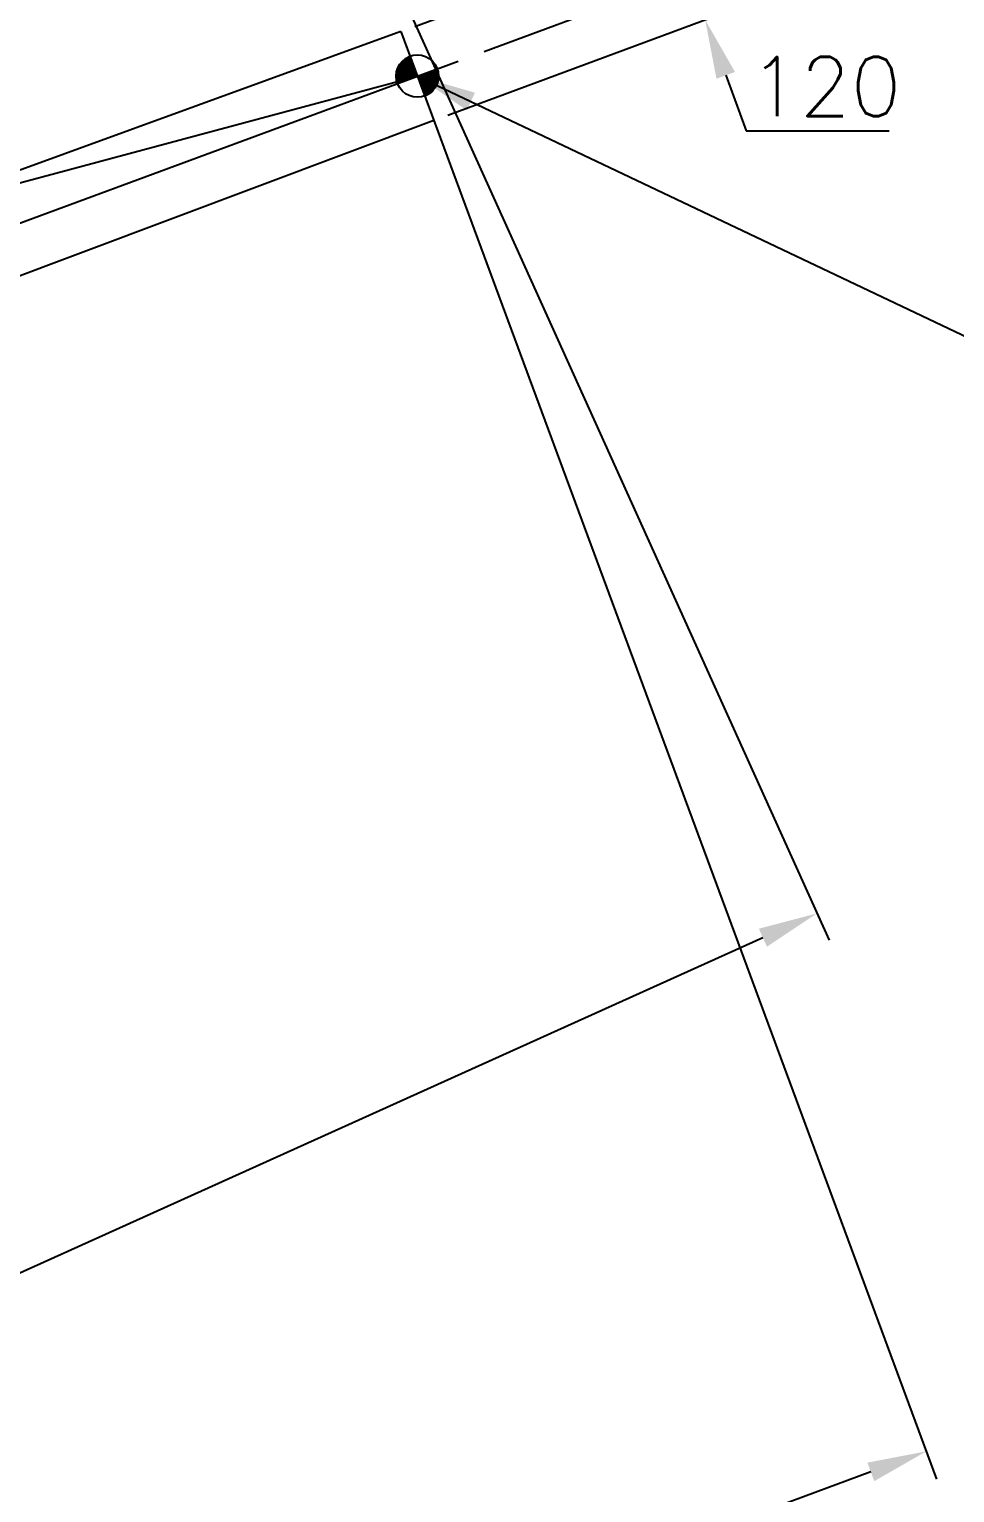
# Model space of a CAD drawing. Header units: millimetres. Extents: x -4562 to 17216, y -5211 to 6025.
# Drawn here: x 12601 to 13774, y 1718 to 3573 of the extents above; entities that cross this region are included whole.
import ezdxf
from ezdxf.lldxf.tags import DXFTag

# ---------------------------------------------------------------- set-up
doc = ezdxf.new("R2010")
doc.units = ezdxf.units.MM
for name, color, linetype in [('cl', 2, 'CENTER'), ('D', 6, 'HIDDEN'), ('pl', 6, 'PHANTOM'), ('도면층3', 3, 'Continuous')]:
    doc.layers.add(name, color=color, linetype=linetype)
doc.styles.add('s', font='romans.shx', dxfattribs={"width": 0.75, "oblique": 10, "bigfont": 'whgtxt.shx'})
doc.styles.get("Standard").update_dxf_attribs({"font": 'txt.shx', "bigfont": 'whgtxt.shx'})
tags = doc.linetypes.add('CENTER', pattern=[50.8, 31.75, -6.35, 6.35, -6.35]).pattern_tags.tags
tags[10:11] = [DXFTag(74, 4), DXFTag(75, 0), DXFTag(340, '0'), DXFTag(46, 1.0), DXFTag(50, 0.0), DXFTag(44, 0.0), DXFTag(45, 0.0)]
tags[8:9] = [DXFTag(74, 4), DXFTag(75, 0), DXFTag(340, '0'), DXFTag(46, 1.0), DXFTag(50, 0.0), DXFTag(44, 0.0), DXFTag(45, 0.0)]
tags[6:7] = [DXFTag(74, 4), DXFTag(75, 0), DXFTag(340, '0'), DXFTag(46, 1.0), DXFTag(50, 0.0), DXFTag(44, 0.0), DXFTag(45, 0.0)]
tags[4:5] = [DXFTag(74, 4), DXFTag(75, 0), DXFTag(340, '0'), DXFTag(46, 1.0), DXFTag(50, 0.0), DXFTag(44, 0.0), DXFTag(45, 0.0)]
tags = doc.linetypes.add('HIDDEN', pattern=[3, 2, -1]).pattern_tags.tags
tags[6:7] = [DXFTag(74, 4), DXFTag(75, 0), DXFTag(340, '0'), DXFTag(46, 1.0), DXFTag(50, 0.0), DXFTag(44, 0.0), DXFTag(45, 0.0)]
tags[4:5] = [DXFTag(74, 4), DXFTag(75, 0), DXFTag(340, '0'), DXFTag(46, 1.0), DXFTag(50, 0.0), DXFTag(44, 0.0), DXFTag(45, 0.0)]
tags = doc.linetypes.add('PHANTOM', pattern=[17.5, 10, -1.5, 1.5, -1.5, 1.5, -1.5]).pattern_tags.tags
tags[14:15] = [DXFTag(74, 4), DXFTag(75, 0), DXFTag(340, '0'), DXFTag(46, 1.0), DXFTag(50, 0.0), DXFTag(44, 0.0), DXFTag(45, 0.0)]
tags[12:13] = [DXFTag(74, 4), DXFTag(75, 0), DXFTag(340, '0'), DXFTag(46, 1.0), DXFTag(50, 0.0), DXFTag(44, 0.0), DXFTag(45, 0.0)]
tags[10:11] = [DXFTag(74, 4), DXFTag(75, 0), DXFTag(340, '0'), DXFTag(46, 1.0), DXFTag(50, 0.0), DXFTag(44, 0.0), DXFTag(45, 0.0)]
tags[8:9] = [DXFTag(74, 4), DXFTag(75, 0), DXFTag(340, '0'), DXFTag(46, 1.0), DXFTag(50, 0.0), DXFTag(44, 0.0), DXFTag(45, 0.0)]
tags[6:7] = [DXFTag(74, 4), DXFTag(75, 0), DXFTag(340, '0'), DXFTag(46, 1.0), DXFTag(50, 0.0), DXFTag(44, 0.0), DXFTag(45, 0.0)]
tags[4:5] = [DXFTag(74, 4), DXFTag(75, 0), DXFTag(340, '0'), DXFTag(46, 1.0), DXFTag(50, 0.0), DXFTag(44, 0.0), DXFTag(45, 0.0)]
doc.dimstyles.new('AM_ISO$2', dxfattribs={"dimtxt": 3, "dimasz": 2.5, "dimexe": 1, "dimexo": 1, "dimgap": 1, "dimtad": 1, "dimdsep": 46, "dimtxsty": 's', "dimcen": 0, "dimclrd": 4, "dimclre": 4, "dimclrt": 3, "dimazin": 2, "dimtp": 0.1, "dimtm": 0.1, "dimtfac": 0.71, "dimtmove": 0, "dimatfit": 3, "dimfxl": 1, "dimlwd": 25, "dimlwe": 25, "dimarcsym": 0})
doc.dimstyles.new('ISO-25', dxfattribs={"dimscale": 30, "dimtxt": 2.5, "dimasz": 2.5, "dimexe": 1.25, "dimexo": 0.625, "dimtad": 1, "dimtoh": 1, "dimrnd": 0.005, "dimtxsty": 'Standard', "dimcen": 0, "dimazin": 2, "dimtfac": 1, "dimtmove": 0, "dimatfit": 3, "dimfxl": 1, "dimarcsym": 0})

# ---------------------------------------------------------------- blocks, each defined once
blk = doc.blocks.new('*D144')
at = {"color": 0, "lineweight": -2}
for p, q in [((13389.9, 3768.2), (13363.8, 3838.5)), ((13089.7, 3576.9), (13451.1, 3710.9)), ((13416, 3697.8), (13457.7, 3585.3)), ((13131.4, 3464.4), (13492.8, 3598.3)), ((13483.7, 3515), (13509.8, 3444.7)), ((13509.8, 3444.7), (13691, 3444.7))]:
    blk.add_line(p, q, dxfattribs=at)
at = {"color": 0}
for points in [[(13401.6, 3772.5), (13378.2, 3763.8), (13416, 3697.8)], [(13495.4, 3519.3), (13472, 3510.6), (13457.7, 3585.3)]]:
    blk.add_solid(points, dxfattribs=at)
at = {"layer": 'Defpoints', "color": 0}
for p in [(13457.7, 3585.3), (13072.1, 3570.4), (13113.8, 3457.9)]:
    blk.add_point(p, dxfattribs=at)
at = {"color": 0, "insert": (13609.8, 3500.9), "char_height": 75, "attachment_point": 5}
blk.add_mtext('120', dxfattribs=at)
blk = doc.blocks.new('*D145')
at = {"color": 0, "lineweight": -2}
for p, q in [((12836, 4142.8), (13614.6, 2418.5)), ((13530.8, 2421.8), (4553.5, -1631.6)), ((3722, 27.7), (4500.6, -1696.7))]:
    blk.add_line(p, q, dxfattribs=at)
at = {"color": 0}
for points in [[(13525.7, 2433.2), (13536, 2410.4), (13599.2, 2452.6)], [(4548.3, -1620.2), (4558.6, -1643), (4485.1, -1662.5)]]:
    blk.add_solid(points, dxfattribs=at)
at = {"layer": 'Defpoints', "color": 0}
for p in [(12828.3, 4159.9), (3714.3, 44.7), (4485.1, -1662.5)]:
    blk.add_point(p, dxfattribs=at)
at = {"color": 0, "insert": (9019, 446.3), "char_height": 75, "attachment_point": 5, "rotation": 24.3}
blk.add_mtext('10000', dxfattribs=at)
blk = doc.blocks.new('*D146')
at = {"color": 0, "lineweight": -2}
for p, q in [((13099.5, 3496.5), (13750.9, 1735.5)), ((13667.5, 1744.7), (4429.5, -1672.6)), ((3720.8, 27.2), (4372.2, -1733.8))]:
    blk.add_line(p, q, dxfattribs=at)
at = {"color": 0}
for points in [[(13663.2, 1756.4), (13671.9, 1732.9), (13737.9, 1770.7)], [(4425.2, -1660.9), (4433.8, -1684.3), (4359.2, -1698.6)]]:
    blk.add_solid(points, dxfattribs=at)
at = {"layer": 'Defpoints', "color": 0}
for p in [(13093, 3514), (3714.3, 44.7), (4359.2, -1698.6)]:
    blk.add_point(p, dxfattribs=at)
at = {"color": 0, "insert": (9026.8, 94.7), "char_height": 75, "attachment_point": 5, "rotation": 20.3}
blk.add_mtext('9999,83', dxfattribs=at)
blk = doc.blocks.new('*D153')
at = {"layer": 'D', "color": 4, "lineweight": 25}
blk.add_line((13177.5, 3545.3), (13817.5, 3782), dxfattribs=at)
blk.add_arc((3714.3, 44.7), 10737.3, 20.76691, 23.83309, dxfattribs=at)
at = {"layer": 'D', "color": 4}
for points in [[(13522.7, 4377.5), (13549.3, 4389.4), (13500.3, 4463.3)], [(13767.7, 3857), (13740.3, 3846.7), (13784.7, 3769.9)]]:
    blk.add_solid(points, dxfattribs=at)
at = {"layer": 'Defpoints', "color": 0}
for p in [(14488.2, 4909.4), (13695.3, 4003.2), (13144.6, 3533.1), (603, -1106.1), (-1447.7, -2286)]:
    blk.add_point(p, dxfattribs=at)
at = {"layer": 'D', "color": 3, "insert": (13729.5, 4152.3), "char_height": 105, "attachment_point": 5, "rotation": 292.3, "style": 's'}
blk.add_mtext('4°', dxfattribs=at)
blk = doc.blocks.new('*D154')
at = {"layer": 'D', "color": 4, "lineweight": 25}
blk.add_line((12598, 4828.1), (13199.3, 5151.9), dxfattribs=at)
blk.add_arc((3714.3, 44.7), 10737.5, 24.7669, 27.8331, dxfattribs=at)
at = {"layer": 'D', "color": 4}
for points in [[(13196.7, 5051.2), (13222.5, 5064.9), (13168.4, 5135.3)], [(13477.5, 4549.1), (13450.9, 4536.9), (13500.5, 4463.4)]]:
    blk.add_solid(points, dxfattribs=at)
at = {"layer": 'Defpoints', "color": 0}
for p in [(14488.2, 4909.4), (12567.2, 4811.5), (13395, 4689.9), (-1447.7, -2286), (-1128.2, -2562.7)]:
    blk.add_point(p, dxfattribs=at)
at = {"layer": 'D', "color": 3, "insert": (13418.8, 4841), "char_height": 105, "attachment_point": 5, "rotation": 296.3, "style": 's'}
blk.add_mtext('4°', dxfattribs=at)

msp = doc.modelspace()

# ---------------------------------------------------------------- linework, layer by layer
for p, q in [((13068.386, 3524.869), (13092.35, 3515.814)), ((13068.437, 3524.983), (13092.292, 3515.969)), ((13068.488, 3525.097), (13092.235, 3516.124)), ((13068.54, 3525.212), (13092.177, 3516.28)), ((13068.592, 3525.325), (13092.12, 3516.435)), ((13068.645, 3525.439), (13092.062, 3516.59)), ((13068.698, 3525.552), (13092.005, 3516.746)), ((13068.752, 3525.666), (13091.947, 3516.901)), ((13068.807, 3525.779), (13091.89, 3517.056)), ((13068.862, 3525.892), (13091.832, 3517.212)), ((13068.917, 3526.004), (13091.775, 3517.367)), ((13068.973, 3526.117), (13091.717, 3517.522)), ((13069.03, 3526.229), (13091.66, 3517.678)), ((13069.087, 3526.341), (13091.603, 3517.833)), ((13069.145, 3526.453), (13091.545, 3517.988)), ((13069.204, 3526.564), (13091.488, 3518.144)), ((13069.263, 3526.676), (13091.43, 3518.299)), ((13069.322, 3526.787), (13091.373, 3518.454)), ((13069.382, 3526.898), (13091.315, 3518.61)), ((13069.443, 3527.008), (13091.258, 3518.765)), ((13069.504, 3527.119), (13091.2, 3518.92)), ((13069.566, 3527.229), (13091.143, 3519.076)), ((13069.628, 3527.339), (13091.085, 3519.231)), ((13069.691, 3527.449), (13091.028, 3519.386)), ((13069.754, 3527.559), (13090.97, 3519.542)), ((13069.818, 3527.668), (13090.913, 3519.697)), ((13069.883, 3527.777), (13090.856, 3519.852)), ((13069.948, 3527.887), (13090.798, 3520.008)), ((13070.013, 3527.995), (13090.741, 3520.163)), ((13070.08, 3528.104), (13090.683, 3520.318)), ((13070.146, 3528.212), (13090.626, 3520.474)), ((13070.214, 3528.32), (13090.568, 3520.629)), ((13070.282, 3528.428), (13090.511, 3520.784)), ((13070.35, 3528.536), (13090.453, 3520.94)), ((13070.42, 3528.644), (13090.396, 3521.095)), ((13070.489, 3528.751), (13090.338, 3521.25)), ((13070.56, 3528.858), (13090.281, 3521.406)), ((13070.63, 3528.965), (13090.223, 3521.561)), ((13070.702, 3529.071), (13090.166, 3521.717)), ((13070.774, 3529.178), (13090.109, 3521.872)), ((13070.847, 3529.284), (13090.051, 3522.027)), ((13070.92, 3529.39), (13089.994, 3522.183)), ((13070.994, 3529.496), (13089.936, 3522.338)), ((13071.068, 3529.601), (13089.879, 3522.493)), ((13071.143, 3529.706), (13089.821, 3522.649)), ((13071.219, 3529.811), (13089.764, 3522.804)), ((13071.295, 3529.916), (13089.706, 3522.959)), ((13071.372, 3530.021), (13089.649, 3523.115)), ((13071.449, 3530.125), (13089.591, 3523.27)), ((13071.528, 3530.229), (13089.534, 3523.425)), ((13071.606, 3530.333), (13089.476, 3523.581)), ((13071.686, 3530.437), (13089.419, 3523.736)), ((13071.766, 3530.54), (13089.362, 3523.891)), ((13071.846, 3530.643), (13089.304, 3524.047)), ((13071.927, 3530.746), (13089.247, 3524.202)), ((13072.009, 3530.849), (13089.189, 3524.357)), ((13072.092, 3530.952), (13089.132, 3524.513)), ((13072.175, 3531.054), (13089.074, 3524.668)), ((13072.258, 3531.156), (13089.017, 3524.823)), ((13072.343, 3531.258), (13088.959, 3524.979)), ((13072.428, 3531.359), (13088.902, 3525.134)), ((13072.513, 3531.46), (13088.844, 3525.289)), ((13072.6, 3531.561), (13088.787, 3525.445)), ((13072.687, 3531.662), (13088.729, 3525.6)), ((13072.774, 3531.763), (13088.672, 3525.755)), ((13072.862, 3531.863), (13088.615, 3525.911)), ((13072.951, 3531.963), (13088.557, 3526.066)), ((13073.041, 3532.063), (13088.5, 3526.221)), ((13073.131, 3532.162), (13088.442, 3526.377)), ((13073.222, 3532.261), (13088.385, 3526.532)), ((13073.314, 3532.36), (13088.327, 3526.687)), ((13073.406, 3532.459), (13088.27, 3526.843)), ((13073.499, 3532.558), (13088.212, 3526.998)), ((13073.593, 3532.656), (13088.155, 3527.153)), ((13073.687, 3532.754), (13088.097, 3527.309)), ((13073.782, 3532.852), (13088.04, 3527.464)), ((13073.878, 3532.949), (13087.982, 3527.619)), ((13073.975, 3533.046), (13087.925, 3527.775)), ((13074.072, 3533.143), (13087.868, 3527.93)), ((13074.17, 3533.24), (13087.81, 3528.085)), ((13074.269, 3533.336), (13087.753, 3528.241)), ((13074.368, 3533.432), (13087.695, 3528.396)), ((13074.468, 3533.528), (13087.638, 3528.551)), ((13074.569, 3533.623), (13087.58, 3528.707)), ((13074.671, 3533.718), (13087.523, 3528.862)), ((13074.773, 3533.813), (13087.465, 3529.017)), ((13074.876, 3533.908), (13087.408, 3529.173)), ((13074.98, 3534.002), (13087.35, 3529.328)), ((13075.085, 3534.096), (13087.293, 3529.483)), ((13075.191, 3534.19), (13087.235, 3529.639)), ((13075.297, 3534.284), (13087.178, 3529.794)), ((13075.404, 3534.377), (13087.121, 3529.95)), ((13075.512, 3534.47), (13087.063, 3530.105)), ((13075.62, 3534.562), (13087.006, 3530.26)), ((13075.73, 3534.655), (13086.948, 3530.416)), ((13075.84, 3534.746), (13086.891, 3530.571)), ((13075.951, 3534.838), (13086.833, 3530.726)), ((13076.063, 3534.929), (13086.776, 3530.882)), ((13076.176, 3535.02), (13086.718, 3531.037)), ((13076.29, 3535.111), (13086.661, 3531.192)), ((13076.404, 3535.201), (13086.603, 3531.348)), ((13076.52, 3535.291), (13086.546, 3531.503)), ((13076.636, 3535.381), (13086.488, 3531.658)), ((13076.753, 3535.471), (13086.431, 3531.814)), ((13076.871, 3535.56), (13086.374, 3531.969)), ((13076.99, 3535.648), (13086.316, 3532.124)), ((13077.11, 3535.737), (13086.259, 3532.28)), ((13077.231, 3535.825), (13086.201, 3532.435)), ((13077.353, 3535.912), (13086.144, 3532.59)), ((13077.475, 3535.999), (13086.086, 3532.746)), ((13077.599, 3536.086), (13086.029, 3532.901)), ((13077.723, 3536.173), (13085.971, 3533.056)), ((13077.849, 3536.259), (13085.914, 3533.212)), ((13077.976, 3536.345), (13085.856, 3533.367)), ((13078.103, 3536.43), (13085.799, 3533.522)), ((13078.232, 3536.515), (13085.741, 3533.678)), ((13078.361, 3536.6), (13085.684, 3533.833)), ((13078.492, 3536.684), (13085.627, 3533.988)), ((13078.624, 3536.768), (13085.569, 3534.144)), ((13078.756, 3536.852), (13085.512, 3534.299)), ((13078.89, 3536.935), (13085.454, 3534.454)), ((13079.025, 3537.017), (13085.397, 3534.61)), ((13079.161, 3537.1), (13085.339, 3534.765)), ((13079.298, 3537.181), (13085.282, 3534.92)), ((13079.437, 3537.263), (13085.224, 3535.076)), ((13079.576, 3537.344), (13085.167, 3535.231)), ((13079.717, 3537.424), (13085.109, 3535.386)), ((13079.858, 3537.504), (13085.052, 3535.542)), ((13080.002, 3537.584), (13084.994, 3535.697)), ((13080.146, 3537.663), (13084.937, 3535.852)), ((13080.291, 3537.741), (13084.88, 3536.008)), ((13080.438, 3537.82), (13084.822, 3536.163)), ((13080.586, 3537.897), (13084.765, 3536.318)), ((13080.736, 3537.975), (13084.707, 3536.474)), ((13080.886, 3538.051), (13084.65, 3536.629)), ((13081.038, 3538.127), (13084.592, 3536.784)), ((13081.192, 3538.203), (13084.535, 3536.94)), ((13081.347, 3538.278), (13084.477, 3537.095)), ((13081.503, 3538.353), (13084.42, 3537.25)), ((13081.661, 3538.427), (13084.362, 3537.406)), ((13081.82, 3538.5), (13084.305, 3537.561)), ((13081.981, 3538.573), (13084.247, 3537.716)), ((13082.143, 3538.645), (13084.19, 3537.872)), ((13082.307, 3538.717), (13084.133, 3538.027)), ((13082.472, 3538.788), (13084.075, 3538.182)), ((13082.64, 3538.859), (13084.018, 3538.338)), ((13082.808, 3538.928), (13083.96, 3538.493)), ((13082.979, 3538.998), (13083.903, 3538.649)), ((13083.151, 3539.066), (13083.845, 3538.804)), ((13083.325, 3539.134), (13083.788, 3538.959)), ((13083.501, 3539.201), (13083.73, 3539.115)), ((13066.11, 3514.103), (13079.497, 3509.045)), ((13066.11, 3513.969), (13079.318, 3508.979)), ((13066.111, 3514.236), (13079.676, 3509.111)), ((13066.111, 3513.836), (13079.139, 3508.913)), ((13066.112, 3514.37), (13079.854, 3509.177)), ((13066.113, 3513.701), (13078.961, 3508.846)), ((13066.114, 3514.502), (13080.033, 3509.243)), ((13066.115, 3513.567), (13078.782, 3508.78)), ((13066.117, 3514.635), (13080.212, 3509.309)), ((13066.117, 3513.432), (13078.603, 3508.714)), ((13066.12, 3514.768), (13080.39, 3509.375)), ((13066.121, 3513.297), (13078.425, 3508.648)), ((13066.124, 3514.9), (13080.569, 3509.441)), ((13066.125, 3513.162), (13078.246, 3508.582)), ((13066.129, 3515.032), (13080.748, 3509.507)), ((13066.13, 3513.027), (13078.067, 3508.516)), ((13066.134, 3515.163), (13080.926, 3509.574)), ((13066.135, 3512.891), (13077.889, 3508.45)), ((13066.14, 3515.295), (13081.105, 3509.64)), ((13066.141, 3512.755), (13077.71, 3508.384)), ((13066.146, 3515.426), (13081.284, 3509.706)), ((13066.148, 3512.619), (13077.531, 3508.318)), ((13066.153, 3515.557), (13081.463, 3509.772)), ((13066.156, 3512.482), (13077.353, 3508.252)), ((13066.161, 3515.688), (13081.641, 3509.838)), ((13066.164, 3512.346), (13077.174, 3508.185)), ((13066.169, 3515.818), (13081.82, 3509.904)), ((13066.173, 3512.209), (13076.995, 3508.119)), ((13066.178, 3515.948), (13081.999, 3509.97)), ((13066.183, 3512.071), (13076.816, 3508.053)), ((13066.188, 3516.078), (13082.177, 3510.036)), ((13066.193, 3511.934), (13076.638, 3507.987)), ((13066.198, 3516.208), (13082.356, 3510.102)), ((13066.204, 3511.796), (13076.459, 3507.921)), ((13066.209, 3516.338), (13082.535, 3510.168)), ((13066.216, 3511.658), (13076.28, 3507.855)), ((13066.22, 3516.467), (13082.713, 3510.235)), ((13066.229, 3511.519), (13076.102, 3507.789)), ((13066.232, 3516.596), (13082.892, 3510.301)), ((13066.242, 3511.381), (13075.923, 3507.723)), ((13066.245, 3516.725), (13083.071, 3510.367)), ((13066.256, 3511.242), (13075.744, 3507.657)), ((13066.258, 3516.854), (13083.25, 3510.433)), ((13066.271, 3511.102), (13075.566, 3507.591)), ((13066.272, 3516.982), (13083.428, 3510.499)), ((13066.286, 3517.11), (13083.607, 3510.565)), ((13066.287, 3510.963), (13075.387, 3507.524)), ((13066.301, 3517.238), (13083.786, 3510.631)), ((13066.304, 3510.823), (13075.208, 3507.458)), ((13066.317, 3517.366), (13083.964, 3510.697)), ((13066.321, 3510.683), (13075.029, 3507.392)), ((13066.333, 3517.493), (13084.143, 3510.763)), ((13066.339, 3510.542), (13074.851, 3507.326)), ((13066.35, 3517.621), (13084.322, 3510.83)), ((13066.358, 3510.402), (13074.672, 3507.26)), ((13066.367, 3517.748), (13084.5, 3510.896)), ((13066.377, 3510.261), (13074.493, 3507.194)), ((13066.385, 3517.875), (13084.679, 3510.962)), ((13066.398, 3510.119), (13074.315, 3507.128)), ((13066.403, 3518.001), (13084.858, 3511.028)), ((13066.419, 3509.978), (13074.136, 3507.062)), ((13066.423, 3518.128), (13085.037, 3511.094)), ((13066.441, 3509.836), (13073.957, 3506.996)), ((13066.442, 3518.254), (13085.215, 3511.16)), ((13066.463, 3518.38), (13085.394, 3511.226)), ((13066.464, 3509.693), (13073.779, 3506.929)), ((13066.483, 3518.505), (13085.573, 3511.292)), ((13066.488, 3509.551), (13073.6, 3506.863)), ((13066.505, 3518.631), (13085.751, 3511.358)), ((13066.513, 3509.408), (13073.421, 3506.797)), ((13066.527, 3518.756), (13085.93, 3511.424)), ((13066.538, 3509.265), (13073.242, 3506.731)), ((13066.549, 3518.881), (13086.109, 3511.491)), ((13066.564, 3509.121), (13073.064, 3506.665)), ((13066.573, 3519.006), (13086.287, 3511.557)), ((13066.592, 3508.977), (13072.885, 3506.599)), ((13066.596, 3519.131), (13086.466, 3511.623)), ((13066.62, 3508.833), (13072.706, 3506.533)), ((13066.621, 3519.255), (13086.645, 3511.689)), ((13066.645, 3519.38), (13086.823, 3511.755)), ((13066.649, 3508.688), (13072.528, 3506.467)), ((13066.671, 3519.504), (13087.002, 3511.821)), ((13066.678, 3508.543), (13072.349, 3506.401)), ((13066.697, 3519.627), (13087.181, 3511.887)), ((13066.709, 3508.398), (13072.17, 3506.335)), ((13066.723, 3519.751), (13087.36, 3511.953)), ((13066.741, 3508.253), (13071.992, 3506.268)), ((13066.75, 3519.874), (13087.538, 3512.019)), ((13066.773, 3508.107), (13071.813, 3506.202)), ((13066.778, 3519.998), (13087.717, 3512.085)), ((13066.806, 3520.121), (13087.896, 3512.152)), ((13066.807, 3507.96), (13071.634, 3506.136)), ((13066.835, 3520.243), (13088.074, 3512.218)), ((13066.841, 3507.814), (13071.455, 3506.07)), ((13066.865, 3520.366), (13088.253, 3512.284)), ((13066.877, 3507.667), (13071.277, 3506.004)), ((13066.894, 3520.488), (13088.432, 3512.35)), ((13066.913, 3507.519), (13071.098, 3505.938)), ((13066.925, 3520.61), (13088.61, 3512.416)), ((13066.951, 3507.372), (13070.919, 3505.872)), ((13066.956, 3520.732), (13088.789, 3512.482)), ((13066.987, 3520.854), (13088.968, 3512.548)), ((13066.989, 3507.223), (13070.741, 3505.806)), ((13067.02, 3520.975), (13089.147, 3512.614)), ((13067.028, 3507.075), (13070.562, 3505.74)), ((13067.052, 3521.097), (13089.325, 3512.68)), ((13067.069, 3506.926), (13070.383, 3505.674)), ((13067.085, 3521.218), (13089.504, 3512.746)), ((13067.11, 3506.777), (13070.205, 3505.607)), ((13067.119, 3521.339), (13089.683, 3512.813)), ((13067.153, 3506.627), (13070.026, 3505.541)), ((13067.154, 3521.459), (13089.861, 3512.879)), ((13067.188, 3521.58), (13090.04, 3512.945)), ((13067.196, 3506.477), (13069.847, 3505.475)), ((13067.224, 3521.7), (13090.219, 3513.011)), ((13067.241, 3506.327), (13069.669, 3505.409)), ((13067.26, 3521.82), (13090.397, 3513.077)), ((13067.296, 3521.94), (13090.576, 3513.143)), ((13067.333, 3522.059), (13090.755, 3513.209)), ((13067.371, 3522.179), (13090.934, 3513.275)), ((13067.409, 3522.298), (13091.112, 3513.341)), ((13067.448, 3522.417), (13091.291, 3513.407)), ((13067.487, 3522.536), (13091.47, 3513.474)), ((13067.527, 3522.654), (13091.648, 3513.54)), ((13067.567, 3522.773), (13091.827, 3513.606)), ((13067.608, 3522.891), (13092.006, 3513.672)), ((13067.649, 3523.009), (13092.184, 3513.738)), ((13067.691, 3523.127), (13092.363, 3513.804)), ((13067.734, 3523.244), (13092.542, 3513.87)), ((13067.777, 3523.362), (13092.72, 3513.936)), ((13067.82, 3523.479), (13092.899, 3514.002)), ((13067.865, 3523.596), (13092.982, 3514.105)), ((13067.909, 3523.713), (13092.924, 3514.26)), ((13067.955, 3523.829), (13092.867, 3514.416)), ((13068, 3523.945), (13092.809, 3514.571)), ((13068.047, 3524.062), (13092.752, 3514.726)), ((13068.093, 3524.177), (13092.694, 3514.882)), ((13068.141, 3524.293), (13092.637, 3515.037)), ((13068.189, 3524.409), (13092.579, 3515.192)), ((13068.237, 3524.524), (13092.522, 3515.348)), ((13068.286, 3524.639), (13092.464, 3515.503)), ((13068.336, 3524.754), (13092.407, 3515.658)), ((13093.039, 3513.95), (13118.137, 3504.466)), ((13093.078, 3514.069), (13118.182, 3504.583)), ((13093.097, 3513.794), (13118.093, 3504.349)), ((13093.154, 3513.639), (13118.047, 3504.233)), ((13093.212, 3513.484), (13118.001, 3504.116)), ((13093.257, 3514.135), (13118.225, 3504.7)), ((13093.269, 3513.328), (13117.955, 3504)), ((13093.326, 3513.173), (13117.908, 3503.884)), ((13093.384, 3513.018), (13117.86, 3503.769)), ((13093.435, 3514.201), (13118.268, 3504.817)), ((13093.441, 3512.862), (13117.812, 3503.653)), ((13093.499, 3512.707), (13117.764, 3503.538)), ((13093.556, 3512.551), (13117.715, 3503.423)), ((13093.614, 3514.267), (13118.311, 3504.935)), ((13093.614, 3512.396), (13117.665, 3503.308)), ((13093.671, 3512.241), (13117.615, 3503.193)), ((13093.729, 3512.085), (13117.564, 3503.079)), ((13093.786, 3511.93), (13117.513, 3502.965)), ((13093.793, 3514.333), (13118.353, 3505.052)), ((13093.844, 3511.775), (13117.461, 3502.851)), ((13093.901, 3511.619), (13117.408, 3502.737)), ((13093.959, 3511.464), (13117.356, 3502.623)), ((13093.971, 3514.399), (13118.395, 3505.17)), ((13094.016, 3511.309), (13117.302, 3502.51)), ((13094.073, 3511.153), (13117.248, 3502.397)), ((13094.131, 3510.998), (13117.193, 3502.284)), ((13094.15, 3514.465), (13118.436, 3505.288)), ((13094.188, 3510.843), (13117.138, 3502.171)), ((13094.246, 3510.687), (13117.083, 3502.058)), ((13094.303, 3510.532), (13117.026, 3501.946)), ((13094.329, 3514.531), (13118.476, 3505.407)), ((13094.361, 3510.377), (13116.969, 3501.834)), ((13094.418, 3510.221), (13116.912, 3501.722)), ((13094.476, 3510.066), (13116.854, 3501.61)), ((13094.507, 3514.597), (13118.516, 3505.525)), ((13094.533, 3509.911), (13116.796, 3501.498)), ((13094.591, 3509.755), (13116.737, 3501.387)), ((13094.648, 3509.6), (13116.677, 3501.276)), ((13094.686, 3514.663), (13118.555, 3505.644)), ((13094.706, 3509.445), (13116.617, 3501.165)), ((13094.763, 3509.289), (13116.556, 3501.054)), ((13094.82, 3509.134), (13116.495, 3500.944)), ((13094.865, 3514.73), (13118.594, 3505.763)), ((13094.878, 3508.979), (13116.433, 3500.834)), ((13094.935, 3508.823), (13116.371, 3500.724)), ((13094.993, 3508.668), (13116.308, 3500.614)), ((13095.044, 3514.796), (13118.632, 3505.882)), ((13095.05, 3508.513), (13116.244, 3500.504)), ((13095.108, 3508.357), (13116.18, 3500.395)), ((13095.165, 3508.202), (13116.116, 3500.286)), ((13095.222, 3514.862), (13118.67, 3506.002)), ((13095.223, 3508.047), (13116.05, 3500.177)), ((13095.28, 3507.891), (13115.985, 3500.068)), ((13095.338, 3507.736), (13115.918, 3499.959)), ((13095.395, 3507.581), (13115.851, 3499.851)), ((13095.401, 3514.928), (13118.707, 3506.121)), ((13095.453, 3507.425), (13115.784, 3499.743)), ((13095.51, 3507.27), (13115.716, 3499.635)), ((13095.567, 3507.115), (13115.647, 3499.527)), ((13095.58, 3514.994), (13118.744, 3506.241)), ((13095.625, 3506.959), (13115.578, 3499.42)), ((13095.682, 3506.804), (13115.508, 3499.312)), ((13095.74, 3506.649), (13115.438, 3499.205)), ((13095.758, 3515.06), (13118.78, 3506.361)), ((13095.797, 3506.493), (13115.367, 3499.099)), ((13095.855, 3506.338), (13115.295, 3498.992)), ((13095.937, 3515.126), (13118.815, 3506.481)), ((13096.116, 3515.192), (13118.85, 3506.602)), ((13096.294, 3515.258), (13118.885, 3506.722)), ((13096.473, 3515.324), (13118.919, 3506.843)), ((13096.652, 3515.391), (13118.952, 3506.964)), ((13096.831, 3515.457), (13118.985, 3507.085)), ((13097.009, 3515.523), (13119.017, 3507.207)), ((13097.188, 3515.589), (13119.048, 3507.328)), ((13097.367, 3515.655), (13119.08, 3507.45)), ((13097.545, 3515.721), (13119.11, 3507.572)), ((13097.724, 3515.787), (13119.14, 3507.695)), ((13097.903, 3515.853), (13119.17, 3507.817)), ((13098.081, 3515.919), (13119.198, 3507.94)), ((13098.26, 3515.985), (13119.227, 3508.063)), ((13098.439, 3516.052), (13119.255, 3508.186)), ((13098.618, 3516.118), (13119.282, 3508.309)), ((13098.796, 3516.184), (13119.308, 3508.433)), ((13098.975, 3516.25), (13119.335, 3508.557)), ((13099.154, 3516.316), (13119.36, 3508.681)), ((13099.332, 3516.382), (13119.385, 3508.805)), ((13099.511, 3516.448), (13119.409, 3508.929)), ((13099.69, 3516.514), (13119.433, 3509.054)), ((13099.868, 3516.58), (13119.456, 3509.179)), ((13100.047, 3516.647), (13119.479, 3509.304)), ((13100.226, 3516.713), (13119.501, 3509.429)), ((13100.404, 3516.779), (13119.523, 3509.554)), ((13100.583, 3516.845), (13119.544, 3509.68)), ((13100.762, 3516.911), (13119.564, 3509.806)), ((13100.941, 3516.977), (13119.584, 3509.932)), ((13101.119, 3517.043), (13119.603, 3510.059)), ((13101.298, 3517.109), (13119.622, 3510.185)), ((13101.477, 3517.175), (13119.64, 3510.312)), ((13101.655, 3517.241), (13119.657, 3510.439)), ((13101.834, 3517.308), (13119.674, 3510.566)), ((13102.013, 3517.374), (13119.691, 3510.694)), ((13102.191, 3517.44), (13119.706, 3510.821)), ((13102.37, 3517.506), (13119.721, 3510.949)), ((13102.549, 3517.572), (13119.736, 3511.077)), ((13102.728, 3517.638), (13119.75, 3511.206)), ((13102.906, 3517.704), (13119.763, 3511.334)), ((13103.085, 3517.77), (13119.776, 3511.463)), ((13103.264, 3517.836), (13119.788, 3511.592)), ((13103.442, 3517.902), (13119.8, 3511.722)), ((13103.621, 3517.969), (13119.81, 3511.851)), ((13103.8, 3518.035), (13119.821, 3511.981)), ((13103.978, 3518.101), (13119.83, 3512.111)), ((13104.157, 3518.167), (13119.839, 3512.241)), ((13104.336, 3518.233), (13119.848, 3512.371)), ((13104.515, 3518.299), (13119.856, 3512.502)), ((13104.693, 3518.365), (13119.863, 3512.633)), ((13104.872, 3518.431), (13119.869, 3512.764)), ((13105.051, 3518.497), (13119.875, 3512.896)), ((13105.229, 3518.563), (13119.881, 3513.027)), ((13105.408, 3518.63), (13119.885, 3513.159)), ((13105.587, 3518.696), (13119.889, 3513.291)), ((13105.765, 3518.762), (13119.893, 3513.424)), ((13105.944, 3518.828), (13119.895, 3513.556)), ((13106.123, 3518.894), (13119.897, 3513.689)), ((13106.302, 3518.96), (13119.899, 3513.822)), ((13106.48, 3519.026), (13119.9, 3513.955)), ((13106.659, 3519.092), (13119.9, 3514.089)), ((13106.838, 3519.158), (13119.899, 3514.223)), ((13107.016, 3519.224), (13119.898, 3514.357)), ((13107.195, 3519.291), (13119.896, 3514.491)), ((13107.374, 3519.357), (13119.893, 3514.626)), ((13107.552, 3519.423), (13119.89, 3514.761)), ((13107.731, 3519.489), (13119.886, 3514.896)), ((13107.91, 3519.555), (13119.882, 3515.031)), ((13108.088, 3519.621), (13119.876, 3515.167)), ((13108.267, 3519.687), (13119.87, 3515.303)), ((13108.446, 3519.753), (13119.863, 3515.439)), ((13108.625, 3519.819), (13119.856, 3515.575)), ((13108.803, 3519.886), (13119.848, 3515.712)), ((13108.982, 3519.952), (13119.839, 3515.849)), ((13109.161, 3520.018), (13119.829, 3515.986)), ((13109.339, 3520.084), (13119.819, 3516.124)), ((13109.518, 3520.15), (13119.808, 3516.262)), ((13109.697, 3520.216), (13119.796, 3516.4)), ((13109.875, 3520.282), (13119.784, 3516.538)), ((13110.054, 3520.348), (13119.77, 3516.677)), ((13110.233, 3520.414), (13119.756, 3516.816)), ((13110.412, 3520.48), (13119.742, 3516.955)), ((13110.59, 3520.547), (13119.726, 3517.094)), ((13110.769, 3520.613), (13119.71, 3517.234)), ((13110.948, 3520.679), (13119.692, 3517.374)), ((13111.126, 3520.745), (13119.675, 3517.515)), ((13111.305, 3520.811), (13119.656, 3517.655)), ((13111.484, 3520.877), (13119.636, 3517.796)), ((13111.662, 3520.943), (13119.616, 3517.938)), ((13111.841, 3521.009), (13119.595, 3518.079)), ((13112.02, 3521.075), (13119.573, 3518.221)), ((13112.199, 3521.141), (13119.55, 3518.363)), ((13112.377, 3521.208), (13119.527, 3518.506)), ((13112.556, 3521.274), (13119.502, 3518.649)), ((13112.735, 3521.34), (13119.477, 3518.792)), ((13112.913, 3521.406), (13119.451, 3518.936)), ((13113.092, 3521.472), (13119.424, 3519.079)), ((13113.271, 3521.538), (13119.396, 3519.224)), ((13113.449, 3521.604), (13119.367, 3519.368)), ((13113.628, 3521.67), (13119.337, 3519.513)), ((13113.807, 3521.736), (13119.307, 3519.658)), ((13113.986, 3521.802), (13119.275, 3519.804)), ((13114.164, 3521.869), (13119.243, 3519.95)), ((13114.343, 3521.935), (13119.21, 3520.096)), ((13114.522, 3522.001), (13119.175, 3520.242)), ((13114.7, 3522.067), (13119.14, 3520.389)), ((13114.879, 3522.133), (13119.104, 3520.537)), ((13115.058, 3522.199), (13119.067, 3520.684)), ((13115.236, 3522.265), (13119.028, 3520.832)), ((13115.415, 3522.331), (13118.989, 3520.981)), ((13115.594, 3522.397), (13118.949, 3521.13)), ((13115.772, 3522.464), (13118.908, 3521.279)), ((13115.951, 3522.53), (13118.865, 3521.428)), ((13116.13, 3522.596), (13118.822, 3521.578)), ((13116.309, 3522.662), (13118.778, 3521.729)), ((13116.487, 3522.728), (13118.732, 3521.88)), ((13116.666, 3522.794), (13118.686, 3522.031)), ((13116.845, 3522.86), (13118.638, 3522.182)), ((13117.023, 3522.926), (13118.589, 3522.334)), ((13117.202, 3522.992), (13118.539, 3522.487)), ((13117.381, 3523.058), (13118.488, 3522.64)), ((13117.559, 3523.125), (13118.436, 3522.793)), ((13117.738, 3523.191), (13118.383, 3522.947)), ((13117.917, 3523.257), (13118.328, 3523.101)), ((13118.096, 3523.323), (13118.272, 3523.256)), ((13067.286, 3506.176), (13069.49, 3505.343)), ((13067.333, 3506.024), (13069.311, 3505.277)), ((13067.381, 3505.873), (13069.132, 3505.211)), ((13067.43, 3505.72), (13068.954, 3505.145)), ((13067.48, 3505.568), (13068.775, 3505.079)), ((13067.531, 3505.415), (13068.596, 3505.013)), ((13067.584, 3505.261), (13068.418, 3504.946)), ((13067.638, 3505.108), (13068.239, 3504.88)), ((13067.693, 3504.953), (13068.06, 3504.814)), ((13067.749, 3504.798), (13067.882, 3504.748)), ((13095.912, 3506.183), (13115.223, 3498.886)), ((13095.97, 3506.027), (13115.15, 3498.78)), ((13096.027, 3505.872), (13115.077, 3498.674)), ((13096.085, 3505.717), (13115.003, 3498.568)), ((13096.142, 3505.561), (13114.928, 3498.463)), ((13096.2, 3505.406), (13114.853, 3498.357)), ((13096.257, 3505.251), (13114.777, 3498.252)), ((13096.314, 3505.095), (13114.701, 3498.148)), ((13096.372, 3504.94), (13114.624, 3498.043)), ((13096.429, 3504.785), (13114.546, 3497.939)), ((13096.487, 3504.629), (13114.468, 3497.835)), ((13096.544, 3504.474), (13114.389, 3497.731)), ((13096.602, 3504.319), (13114.31, 3497.627)), ((13096.659, 3504.163), (13114.23, 3497.524)), ((13096.717, 3504.008), (13114.149, 3497.421)), ((13096.774, 3503.852), (13114.068, 3497.318)), ((13096.832, 3503.697), (13113.986, 3497.215)), ((13096.889, 3503.542), (13113.903, 3497.113)), ((13096.947, 3503.386), (13113.82, 3497.01)), ((13097.004, 3503.231), (13113.736, 3496.909)), ((13097.061, 3503.076), (13113.652, 3496.807)), ((13097.119, 3502.92), (13113.567, 3496.705)), ((13097.176, 3502.765), (13113.481, 3496.604)), ((13097.234, 3502.61), (13113.395, 3496.503)), ((13097.291, 3502.454), (13113.307, 3496.402)), ((13097.349, 3502.299), (13113.22, 3496.302)), ((13097.406, 3502.144), (13113.131, 3496.202)), ((13097.464, 3501.988), (13113.042, 3496.102)), ((13097.521, 3501.833), (13112.953, 3496.002)), ((13097.579, 3501.678), (13112.862, 3495.903)), ((13097.636, 3501.522), (13112.771, 3495.803)), ((13097.694, 3501.367), (13112.679, 3495.704)), ((13097.751, 3501.212), (13112.587, 3495.606)), ((13097.808, 3501.056), (13112.494, 3495.507)), ((13097.866, 3500.901), (13112.4, 3495.409)), ((13097.923, 3500.746), (13112.305, 3495.311)), ((13097.981, 3500.59), (13112.21, 3495.214)), ((13098.038, 3500.435), (13112.114, 3495.116)), ((13098.096, 3500.28), (13112.017, 3495.019)), ((13098.153, 3500.124), (13111.92, 3494.922)), ((13098.211, 3499.969), (13111.822, 3494.826)), ((13098.268, 3499.814), (13111.723, 3494.729)), ((13098.326, 3499.658), (13111.624, 3494.633)), ((13098.383, 3499.503), (13111.523, 3494.538)), ((13098.441, 3499.348), (13111.422, 3494.442)), ((13098.498, 3499.192), (13111.32, 3494.347)), ((13098.555, 3499.037), (13111.218, 3494.252)), ((13098.613, 3498.882), (13111.115, 3494.158)), ((13098.67, 3498.726), (13111.01, 3494.063)), ((13098.728, 3498.571), (13110.906, 3493.969)), ((13098.785, 3498.416), (13110.8, 3493.876)), ((13098.843, 3498.26), (13110.694, 3493.782)), ((13098.9, 3498.105), (13110.586, 3493.689)), ((13098.958, 3497.95), (13110.478, 3493.596)), ((13099.015, 3497.794), (13110.37, 3493.504)), ((13099.073, 3497.639), (13110.26, 3493.412)), ((13099.13, 3497.484), (13110.149, 3493.32)), ((13099.188, 3497.328), (13110.038, 3493.228)), ((13099.245, 3497.173), (13109.926, 3493.137)), ((13099.302, 3497.018), (13109.813, 3493.046)), ((13099.36, 3496.862), (13109.699, 3492.955)), ((13099.417, 3496.707), (13109.585, 3492.865)), ((13099.475, 3496.552), (13109.469, 3492.775)), ((13099.532, 3496.396), (13109.353, 3492.685)), ((13099.59, 3496.241), (13109.235, 3492.596)), ((13099.647, 3496.086), (13109.117, 3492.507)), ((13099.705, 3495.93), (13108.998, 3492.419)), ((13099.762, 3495.775), (13108.878, 3492.33)), ((13099.82, 3495.62), (13108.757, 3492.242)), ((13099.877, 3495.464), (13108.635, 3492.155)), ((13099.935, 3495.309), (13108.512, 3492.068)), ((13099.992, 3495.153), (13108.388, 3491.981)), ((13100.049, 3494.998), (13108.264, 3491.894)), ((13100.107, 3494.843), (13108.138, 3491.808)), ((13100.164, 3494.687), (13108.011, 3491.722)), ((13100.222, 3494.532), (13107.883, 3491.637)), ((13100.279, 3494.377), (13107.755, 3491.552)), ((13100.337, 3494.221), (13107.625, 3491.468)), ((13100.394, 3494.066), (13107.494, 3491.383)), ((13100.452, 3493.911), (13107.362, 3491.3)), ((13100.509, 3493.755), (13107.229, 3491.216)), ((13100.567, 3493.6), (13107.095, 3491.133)), ((13100.624, 3493.445), (13106.96, 3491.051)), ((13100.682, 3493.289), (13106.824, 3490.968)), ((13100.739, 3493.134), (13106.686, 3490.887)), ((13100.796, 3492.979), (13106.548, 3490.805)), ((13100.854, 3492.823), (13106.408, 3490.725)), ((13100.911, 3492.668), (13106.267, 3490.644)), ((13100.969, 3492.513), (13106.125, 3490.564)), ((13101.026, 3492.357), (13105.982, 3490.485)), ((13101.084, 3492.202), (13105.838, 3490.406)), ((13101.141, 3492.047), (13105.692, 3490.327)), ((13101.199, 3491.891), (13105.545, 3490.249)), ((13101.256, 3491.736), (13105.396, 3490.172)), ((13101.314, 3491.581), (13105.247, 3490.094)), ((13101.371, 3491.425), (13105.096, 3490.018)), ((13101.429, 3491.27), (13104.944, 3489.942)), ((13101.486, 3491.115), (13104.79, 3489.866)), ((13101.543, 3490.959), (13104.635, 3489.791)), ((13101.601, 3490.804), (13104.478, 3489.717)), ((13101.658, 3490.649), (13104.32, 3489.643)), ((13101.716, 3490.493), (13104.161, 3489.57)), ((13101.773, 3490.338), (13103.999, 3489.497)), ((13101.831, 3490.183), (13103.837, 3489.425)), ((13101.888, 3490.027), (13103.673, 3489.353)), ((13101.946, 3489.872), (13103.507, 3489.282)), ((13102.003, 3489.717), (13103.339, 3489.212)), ((13102.061, 3489.561), (13103.17, 3489.142)), ((13102.118, 3489.406), (13102.999, 3489.073)), ((13102.176, 3489.251), (13102.827, 3489.004)), ((13102.233, 3489.095), (13102.652, 3488.937)), ((13102.29, 3488.94), (13102.476, 3488.87))]:
    msp.add_line(p, q)
at = {"color": 5}
msp.add_line((0, 0), (13093.005, 3514.042), dxfattribs=at)
msp.add_circle((13093.005, 3514.042), 26.895)
at = {"layer": 'cl'}
msp.add_line((603.047, -1106.134), (13144.634, 3533.14), dxfattribs=at)
at = {"layer": 'pl'}
for p, q in [((13072.116, 3570.407), (933.191, -844.797)), ((13072.116, 3570.407), (13113.816, 3457.885)), ((13113.816, 3457.885), (-1705.306, -2115.952))]:
    msp.add_line(p, q, dxfattribs=at)

# ---------------------------------------------------------------- dimensions: what is measured, and where the dimension line sits
for p1, p2, distance, picture, middle in [((12828.312, 4159.889), (3714.28, 44.746), 1873.211, '*D145', (9019.001, 446.333)), ((13072.116, 3570.407), (13113.816, 3457.885), 366.69, '*D144', (13609.779, 3500.907)), ((13093.0051, 3514.0416), (3714.2796, 44.7457), 1858.8037, '*D146', (9026.8441, 94.6603))]:
    dim = msp.add_aligned_dim(p1=p1, p2=p2, distance=distance, dimstyle='ISO-25')
    dim.commit()
    dim.dimension.update_dxf_attribs({"geometry": picture, "text_midpoint": middle})
at = {"layer": 'D'}
for base, line1, line2, picture, middle in [((13395.05, 4689.92), ((-1128.187, -2562.654), (12567.164, 4811.533)), ((14488.242, 4909.376), (-1447.72, -2285.987)), '*D154', (13418.789, 4841.013)), ((13695.28, 4003.222), ((14488.242, 4909.376), (-1447.72, -2285.987)), ((603.047, -1106.134), (13144.634, 3533.14)), '*D153', (13729.503, 4152.288))]:
    dim = msp.add_angular_dim_2l(base=base, line1=line1, line2=line2, dimstyle='AM_ISO$2', override={"dimscale": 35, "dimarcsym": 1}, dxfattribs=at)
    dim.commit()
    dim.dimension.update_dxf_attribs({"geometry": picture, "text_midpoint": middle})

# ---------------------------------------------------------------- leaders
at = {"layer": '도면층3', "color": 0}
for points in [[(12828.312, 4159.889), (14927.562, 3161.832)], [(13093.005, 3514.042), (15192.255, 2515.985)]]:
    msp.add_leader(points, dimstyle='ISO-25', override={"dimscale": 30, "dimexe": 1, "dimexo": 0, "dimgap": 1, "dimclrd": 3, "dimclre": 3, "dimatfit": 0}, dxfattribs=at)

doc.saveas('drawing.dxf')
